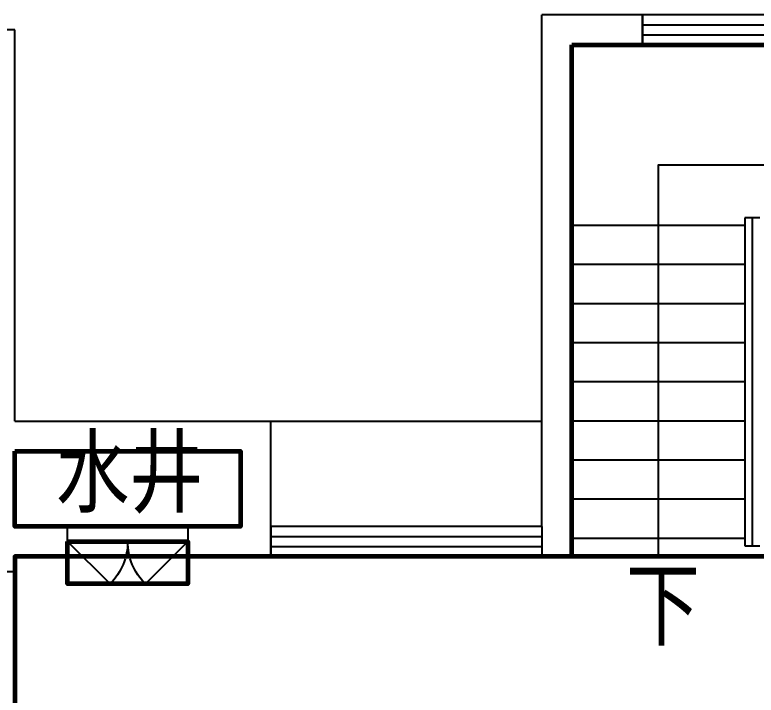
# Model space of a CAD drawing. Extents: x 1005722 to 1034128, y -625400 to -609800.
# Drawn here: x 1014925 to 1019850, y -615522 to -611000 of the extents above; entities that cross this region are included whole.
import ezdxf
from ezdxf.enums import TextEntityAlignment as Align

# ---------------------------------------------------------------- set-up
doc = ezdxf.new("R2010")
doc.units = 0
doc.header["$LTSCALE"] = 1000
doc.header["$MEASUREMENT"] = 0
doc.layers.get('0').update_dxf_attribs({"linetype": 'CONTINUOUS'})
for name, color, linetype, lineweight in [('GT_楼梯', 130, 'CONTINUOUS', 60), ('GT_水机房', 170, 'CONTINUOUS', 60), ('GT_过道', 30, 'CONTINUOUS', 60), ('GT_门', 245, 'CONTINUOUS', 60), ('文字标注', 121, 'CONTINUOUS', 0)]:
    doc.layers.add(name, color=color, linetype=linetype, lineweight=lineweight)
for name, color, linetype in [('Line_Look(看线)', 215, 'CONTINUOUS'), ('Stair(楼梯)', 2, 'CONTINUOUS'), ('WALL', 2, 'CONTINUOUS'), ('WINDOW', 4, 'CONTINUOUS')]:
    doc.layers.add(name, color=color, linetype=linetype)
doc.styles.add('-黑体', font='simhei.ttf', dxfattribs={"width": 0.8})

# ---------------------------------------------------------------- blocks, each defined once
blk = doc.blocks.new('$WINLIB2D$00000001')
for p, q in [((-0.5, 0.5), (0.5, 0.5)), ((-0.5, 0.5), (-0.5, -0.5)), ((0.5, -0.5), (0.5, 0.5)), ((0.5, 0.1667), (-0.5, 0.1667)), ((0.5, -0.1667), (-0.5, -0.1667)), ((-0.5, -0.5), (0.5, -0.5))]:
    blk.add_line(p, q)
blk = doc.blocks.new('$DorLib2D$00000116')
at = {"color": 0}
for p, q in [((-0.5, 0), (-0.1464, 0.3536)), ((0.5, 0), (0.1464, 0.3536))]:
    blk.add_line(p, q, dxfattribs=at)
for centre, start, end in [((-0.5, 0), 0, 45), ((0.5, 0), 135, 180)]:
    blk.add_arc(centre, 0.5, start, end, dxfattribs=at)
blk = doc.blocks.new('$TCHSYS$WIN2D')
for p, q in [((-0.5, 0.5), (0.5, 0.5)), ((-0.5, 0.5), (-0.5, -0.5)), ((0.5, 0.5), (0.5, -0.5)), ((0.5, 0.1667), (-0.5, 0.1667)), ((0.5, -0.1667), (-0.5, -0.1667)), ((-0.5, -0.5), (0.5, -0.5))]:
    blk.add_line(p, q)

msp = doc.modelspace()

# ---------------------------------------------------------------- linework, layer by layer
msp.add_line((1014925, -614700.2), (1014925, -615600.2))
at = {"layer": 'GT_楼梯'}
msp.add_lwpolyline([(1018625, -611200.2), (1021025, -611200.2), (1021025, -614600.2), (1018625, -614600.2), (1018625, -611200.2)], dxfattribs=at)
at = {"layer": 'GT_水机房'}
msp.add_lwpolyline([(1014925, -613900.2), (1016424.9, -613900.2), (1016424.9, -614400.2), (1014925, -614400.2), (1014925, -613900.2)], dxfattribs=at)
at = {"layer": 'GT_过道'}
msp.add_lwpolyline([(1014925, -614650.2), (1014925, -615900.2), (1024925, -615900.2), (1024925, -614600.2), (1014925, -614600.2), (1014925, -614650.2)], dxfattribs=at)
at = {"layer": 'GT_门'}
msp.add_lwpolyline([(1015275, -614500.2), (1016075, -614500.2), (1016075, -614783.1), (1015275, -614783.1), (1015275, -614500.2)], dxfattribs=at)
at = {"layer": 'Line_Look(看线)'}
msp.add_lwpolyline([(1020450, -613440.2), (1020450, -611998.5), (1019200, -611998.5), (1019200, -614588.8)], dxfattribs=at)
at = {"layer": 'Stair(楼梯)'}
for p, q in [((1019875, -612350.2), (1019775, -612350.2)), ((1019775, -612350.2), (1019775, -614530.2)), ((1019825, -614530.2), (1019825, -612350.2)), ((1019775, -612400.2), (1018625, -612400.2)), ((1019775, -612660.2), (1018625, -612660.2)), ((1019775, -612920.2), (1018625, -612920.2)), ((1019775, -613180.2), (1018625, -613180.2)), ((1019775, -613440.2), (1018625, -613440.2)), ((1019775, -613700.2), (1018625, -613700.2)), ((1019775, -613960.2), (1018625, -613960.2)), ((1019775, -614220.2), (1018625, -614220.2)), ((1019775, -614480.2), (1018625, -614480.2)), ((1019775, -614530.2), (1019875, -614530.2))]:
    msp.add_line(p, q, dxfattribs=at)
at = {"layer": 'WALL'}
for p, q in [((1019095.8, -611000.2), (1018425, -611000.2)), ((1018425, -614400.2), (1018425, -611000.2)), ((1019095.8, -611200.2), (1019095.8, -611000.2)), ((1014925, -611100.2), (1014625, -611100.2)), ((1014925, -613700.2), (1014925, -611100.2)), ((1018625, -611200.2), (1019095.8, -611200.2)), ((1018625, -614600.2), (1018625, -611200.2)), ((1014925, -613700.2), (1016624.9, -613700.2)), ((1016624.9, -614400.2), (1016624.9, -613700.2)), ((1014925, -614400.2), (1014925, -613900.2)), ((1014925, -613900.2), (1016424.9, -613900.2)), ((1016424.9, -614400.2), (1016424.9, -613900.2)), ((1015275, -614400.2), (1014925, -614400.2)), ((1015275, -614600.2), (1015275, -614400.2)), ((1016424.9, -614400.2), (1016075, -614400.2)), ((1016075, -614400.2), (1016075, -614600.2)), ((1016624.9, -614600.2), (1016624.9, -614400.2)), ((1018425, -614400.2), (1018425, -614600.2)), ((1014925, -614700.2), (1014925, -614600.2)), ((1014925, -614600.2), (1015275, -614600.2)), ((1016075, -614600.2), (1016524.9, -614600.2)), ((1016524.9, -614600.2), (1016624.9, -614600.2)), ((1018425, -614600.2), (1018625, -614600.2)), ((1014725, -614700.2), (1014925, -614700.2))]:
    msp.add_line(p, q, dxfattribs=at)
at = {"layer": 'WINDOW'}
for p, q in [((1016624.9, -613700.2), (1018425, -613700.2)), ((1015275, -614400.2), (1016075, -614400.2)), ((1015275, -614600.2), (1016075, -614600.2))]:
    msp.add_line(p, q, dxfattribs=at)

# ---------------------------------------------------------------- block references
at = {"layer": 'WINDOW', "xscale": -1500, "yscale": -200, "zscale": -1500}
msp.add_blockref('$WINLIB2D$00000001', (1019845.8, -611100.2), dxfattribs=at)
at = {"layer": 'WINDOW'}
for name, p, xscale, yscale, zscale, rotation in [('$TCHSYS$WIN2D', (1017525, -614500.2), -1800.055154310074, 200, -1800.055154310074, 1.21259194e-08), ('$DorLib2D$00000116', (1015675, -614500.2), 800, -800, 800, 1.21241619e-08)]:
    msp.add_blockref(name, p, dxfattribs=dict(at, xscale=xscale, yscale=yscale, zscale=zscale, rotation=rotation))

# ---------------------------------------------------------------- texts
at = {"layer": '文字标注', "style": '-黑体', "width": 0.8}
for s, p in [('水井', (1015685.9, -614260.4)), ('下', (1019230.9, -615145.2))]:
    msp.add_text(s, height=450, dxfattribs=at).set_placement(p, align=Align.CENTER)

doc.saveas('drawing.dxf')
